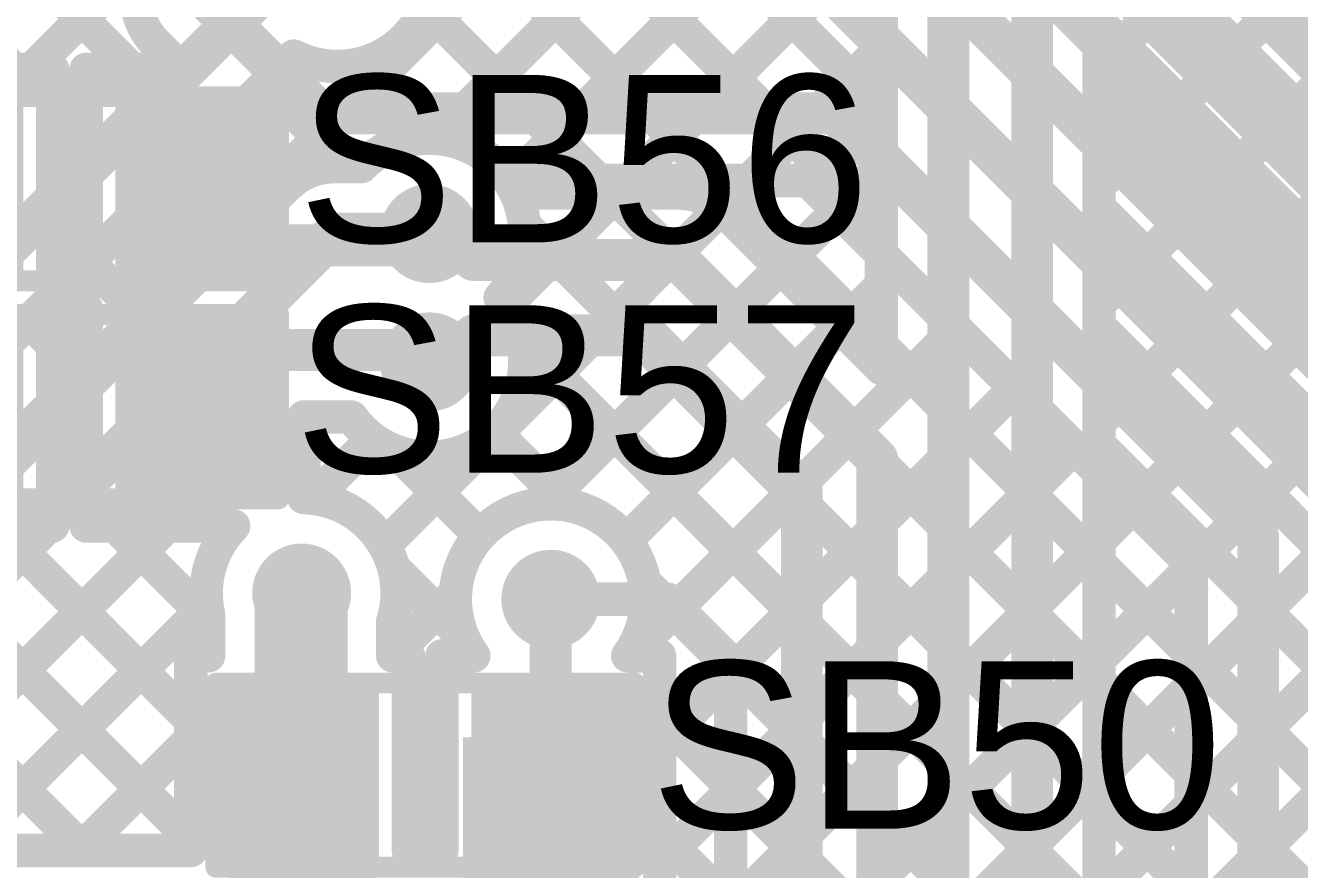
# Model space of a CAD drawing. Header units: millimetres. Extents: x -0.57 to 2.98, y -0.65 to 2.86.
# Drawn here: x 0.1625 to 0.4669, y 1.7475 to 1.949 of the extents above; entities that cross this region are included whole.
import ezdxf

# ---------------------------------------------------------------- set-up
doc = ezdxf.new("R2010")
doc.units = ezdxf.units.MM
doc.header["$MEASUREMENT"] = 0
for name, color, linetype in [('BottomLayer', 5, 'Continuous'), ('BottomPaste', 16, 'Continuous'), ('BottomSolder', 6, 'Continuous'), ('Mechanical2', 216, 'Continuous'), ('TopLayer', 1, 'Continuous'), ('TopOverlay', 2, 'Continuous'), ('TopPaste', 8, 'Continuous'), ('TopSolder', 216, 'Continuous'), ('ViaHoleLayer', 16, 'Continuous')]:
    doc.layers.add(name, color=color, linetype=linetype)
doc.styles.add('Arial', font='', dxfattribs={"height": 0.2})
doc.styles.get('Arial').set_extended_font_data('Arial')

# ---------------------------------------------------------------- blocks, each defined once
blk = doc.blocks.new('CAP_0603_B_86')
at = {"layer": 'BottomLayer'}
for points in [[(-0.045, -0.0175), (-0.045, 0.0175), (-0.015, 0.0175), (-0.015, -0.0175)], [(0.015, -0.0175), (0.015, 0.0175), (0.045, 0.0175), (0.045, -0.0175)]]:
    blk.add_hatch(color=5, dxfattribs=at).paths.add_polyline_path(points)
at = {"layer": 'BottomPaste'}
for points in [[(-0.045, -0.0175), (-0.045, 0.0175), (-0.015, 0.0175), (-0.015, -0.0175)], [(0.015, -0.0175), (0.015, 0.0175), (0.045, 0.0175), (0.045, -0.0175)]]:
    blk.add_hatch(color=16, dxfattribs=at).paths.add_polyline_path(points)
at = {"layer": 'BottomSolder'}
for points in [[(-0.04736, -0.01986), (-0.04736, 0.01986), (-0.01264, 0.01986), (-0.01264, -0.01986)], [(0.01264, -0.01986), (0.01264, 0.01986), (0.04736, 0.01986), (0.04736, -0.01986)]]:
    blk.add_hatch(color=6, dxfattribs=at).paths.add_polyline_path(points)
blk = doc.blocks.new('SOLDER_BRIDGE_143')
at = {"layer": 'TopLayer'}
for points in [[(-0.045, -0.0175), (-0.045, 0.0175), (-0.015, 0.0175), (-0.015, -0.0175)], [(0.015, -0.0175), (0.015, 0.0175), (0.045, 0.0175), (0.045, -0.0175)]]:
    blk.add_hatch(color=1, dxfattribs=at).paths.add_polyline_path(points)
at = {"layer": 'TopPaste'}
for points in [[(-0.045, -0.0175), (-0.045, 0.0175), (-0.015, 0.0175), (-0.015, -0.0175)], [(0.015, -0.0175), (0.015, 0.0175), (0.045, 0.0175), (0.045, -0.0175)]]:
    blk.add_hatch(color=8, dxfattribs=at).paths.add_polyline_path(points)
at = {"layer": 'TopSolder'}
for points in [[(-0.049, -0.0215), (-0.049, 0.0215), (-0.011, 0.0215), (-0.011, -0.0215)], [(0.011, -0.0215), (0.011, 0.0215), (0.049, 0.0215), (0.049, -0.0215)]]:
    blk.add_hatch(color=216, dxfattribs=at).paths.add_polyline_path(points)
at = {"layer": 'TopOverlay', "const_width": 0.005}
for points in [[(-0.05, -0.022), (-0.05, 0.022)], [(-0.05, 0.022), (0.05, 0.022)], [(0.05, -0.022), (0.05, 0.022)], [(-0.05, -0.022), (0.05, -0.022)]]:
    blk.add_lwpolyline(points, dxfattribs=at)
at = {"layer": 'TopOverlay', "const_width": 0.0025}
for points in [[(-0.05125, 0.022, 1), (-0.04875, 0.022, 1)], [(-0.05125, 0.022, 1), (-0.04875, 0.022, 1)], [(0.04875, 0.022, 1), (0.05125, 0.022, 1)], [(0.04875, 0.022, 1), (0.05125, 0.022, 1)], [(-0.05125, -0.022, 1), (-0.04875, -0.022, 1)], [(-0.05125, -0.022, 1), (-0.04875, -0.022, 1)], [(0.04875, -0.022, 1), (0.05125, -0.022, 1)], [(0.04875, -0.022, 1), (0.05125, -0.022, 1)]]:
    blk.add_lwpolyline(points, format="xyb", close=True, dxfattribs=at)
blk = doc.blocks.new('SOLDER_BRIDGE_144')
at = {"layer": 'TopLayer'}
for points in [[(-0.045, -0.0175), (-0.045, 0.0175), (-0.015, 0.0175), (-0.015, -0.0175)], [(0.015, -0.0175), (0.015, 0.0175), (0.045, 0.0175), (0.045, -0.0175)]]:
    blk.add_hatch(color=1, dxfattribs=at).paths.add_polyline_path(points)
at = {"layer": 'TopPaste'}
for points in [[(-0.045, -0.0175), (-0.045, 0.0175), (-0.015, 0.0175), (-0.015, -0.0175)], [(0.015, -0.0175), (0.015, 0.0175), (0.045, 0.0175), (0.045, -0.0175)]]:
    blk.add_hatch(color=8, dxfattribs=at).paths.add_polyline_path(points)
at = {"layer": 'TopSolder'}
for points in [[(-0.049, -0.0215), (-0.049, 0.0215), (-0.011, 0.0215), (-0.011, -0.0215)], [(0.011, -0.0215), (0.011, 0.0215), (0.049, 0.0215), (0.049, -0.0215)]]:
    blk.add_hatch(color=216, dxfattribs=at).paths.add_polyline_path(points)
at = {"layer": 'TopOverlay', "const_width": 0.005}
for points in [[(-0.05, -0.022), (-0.05, 0.022)], [(-0.05, 0.022), (0.05, 0.022)], [(0.05, -0.022), (0.05, 0.022)], [(-0.05, -0.022), (0.05, -0.022)]]:
    blk.add_lwpolyline(points, dxfattribs=at)
at = {"layer": 'TopOverlay', "const_width": 0.0025}
for points in [[(-0.05125, 0.022, 1), (-0.04875, 0.022, 1)], [(-0.05125, 0.022, 1), (-0.04875, 0.022, 1)], [(0.04875, 0.022, 1), (0.05125, 0.022, 1)], [(0.04875, 0.022, 1), (0.05125, 0.022, 1)], [(-0.05125, -0.022, 1), (-0.04875, -0.022, 1)], [(-0.05125, -0.022, 1), (-0.04875, -0.022, 1)], [(0.04875, -0.022, 1), (0.05125, -0.022, 1)], [(0.04875, -0.022, 1), (0.05125, -0.022, 1)]]:
    blk.add_lwpolyline(points, format="xyb", close=True, dxfattribs=at)
blk = doc.blocks.new('SOLDER_BRIDGE_150')
at = {"layer": 'TopLayer'}
for points in [[(-0.045, -0.0175), (-0.045, 0.0175), (-0.015, 0.0175), (-0.015, -0.0175)], [(0.015, -0.0175), (0.015, 0.0175), (0.045, 0.0175), (0.045, -0.0175)]]:
    blk.add_hatch(color=1, dxfattribs=at).paths.add_polyline_path(points)
at = {"layer": 'TopPaste'}
for points in [[(-0.045, -0.0175), (-0.045, 0.0175), (-0.015, 0.0175), (-0.015, -0.0175)], [(0.015, -0.0175), (0.015, 0.0175), (0.045, 0.0175), (0.045, -0.0175)]]:
    blk.add_hatch(color=8, dxfattribs=at).paths.add_polyline_path(points)
at = {"layer": 'TopSolder'}
for points in [[(-0.049, -0.0215), (-0.049, 0.0215), (-0.011, 0.0215), (-0.011, -0.0215)], [(0.011, -0.0215), (0.011, 0.0215), (0.049, 0.0215), (0.049, -0.0215)]]:
    blk.add_hatch(color=216, dxfattribs=at).paths.add_polyline_path(points)
at = {"layer": 'TopOverlay', "const_width": 0.005}
for points in [[(0.05, 0.022), (-0.05, 0.022)], [(-0.05, 0.022), (-0.05, -0.022)], [(0.05, 0.022), (0.05, -0.022)], [(0.05, -0.022), (-0.05, -0.022)]]:
    blk.add_lwpolyline(points, dxfattribs=at)
at = {"layer": 'TopOverlay', "const_width": 0.0025}
for points in [[(-0.05125, 0.022, 1), (-0.04875, 0.022, 1)], [(-0.05125, 0.022, 1), (-0.04875, 0.022, 1)], [(0.04875, 0.022, 1), (0.05125, 0.022, 1)], [(0.04875, 0.022, 1), (0.05125, 0.022, 1)], [(-0.05125, -0.022, 1), (-0.04875, -0.022, 1)], [(-0.05125, -0.022, 1), (-0.04875, -0.022, 1)], [(0.04875, -0.022, 1), (0.05125, -0.022, 1)], [(0.04875, -0.022, 1), (0.05125, -0.022, 1)]]:
    blk.add_lwpolyline(points, format="xyb", close=True, dxfattribs=at)

msp = doc.modelspace()

# ---------------------------------------------------------------- hatches: boundary and pattern name
at = {"layer": 'BottomLayer'}
h = msp.add_hatch(color=5, dxfattribs=at)
edge = h.paths.add_edge_path()
edge.add_arc((0.259, 1.89931), 0.01181, 0, 360)
h = msp.add_hatch(color=5, dxfattribs=at)
edge = h.paths.add_edge_path()
edge.add_arc((0.259, 1.86869), 0.01181, 0, 360)
h = msp.add_hatch(color=5, dxfattribs=at)
edge = h.paths.add_edge_path()
edge.add_arc((0.22849, 1.81349), 0.01181, 0, 360)
h = msp.add_hatch(color=5, dxfattribs=at)
edge = h.paths.add_edge_path()
edge.add_arc((0.288, 1.812), 0.01181, 0, 360)
msp.add_hatch(color=5, dxfattribs=at).paths.add_polyline_path([(0.267, 1.682), (0.309, 1.682), (0.309, 1.779), (0.267, 1.779)])
at = {"layer": 'BottomSolder'}
h = msp.add_hatch(color=6, dxfattribs=at)
edge = h.paths.add_edge_path()
edge.add_arc((0.259, 1.89931), 0.00791, 0, 360)
h = msp.add_hatch(color=6, dxfattribs=at)
edge = h.paths.add_edge_path()
edge.add_arc((0.259, 1.86869), 0.00791, 0, 360)
h = msp.add_hatch(color=6, dxfattribs=at)
edge = h.paths.add_edge_path()
edge.add_arc((0.22849, 1.81349), 0.00791, 0, 360)
h = msp.add_hatch(color=6, dxfattribs=at)
edge = h.paths.add_edge_path()
edge.add_arc((0.288, 1.812), 0.00791, 0, 360)
at = {"layer": 'TopLayer'}
h = msp.add_hatch(color=1, dxfattribs=at)
edge = h.paths.add_edge_path()
edge.add_arc((0.259, 1.89931), 0.01181, 0, 360)
h = msp.add_hatch(color=1, dxfattribs=at)
edge = h.paths.add_edge_path()
edge.add_arc((0.259, 1.86869), 0.01181, 0, 360)
h = msp.add_hatch(color=1, dxfattribs=at)
edge = h.paths.add_edge_path()
edge.add_arc((0.22849, 1.81349), 0.01181, 0, 360)
h = msp.add_hatch(color=1, dxfattribs=at)
edge = h.paths.add_edge_path()
edge.add_arc((0.288, 1.812), 0.01181, 0, 360)
at = {"layer": 'TopSolder'}
h = msp.add_hatch(color=216, dxfattribs=at)
edge = h.paths.add_edge_path()
edge.add_arc((0.259, 1.89931), 0.00791, 0, 360)
h = msp.add_hatch(color=216, dxfattribs=at)
edge = h.paths.add_edge_path()
edge.add_arc((0.259, 1.86869), 0.00791, 0, 360)
h = msp.add_hatch(color=216, dxfattribs=at)
edge = h.paths.add_edge_path()
edge.add_arc((0.22849, 1.81349), 0.00791, 0, 360)
h = msp.add_hatch(color=216, dxfattribs=at)
edge = h.paths.add_edge_path()
edge.add_arc((0.288, 1.812), 0.00791, 0, 360)
at = {"layer": 'ViaHoleLayer'}
h = msp.add_hatch(color=16, dxfattribs=at)
edge = h.paths.add_edge_path()
edge.add_arc((0.259, 1.89931), 0.00591, 0, 360)
h = msp.add_hatch(color=16, dxfattribs=at)
edge = h.paths.add_edge_path()
edge.add_arc((0.259, 1.86869), 0.00591, 0, 360)
h = msp.add_hatch(color=16, dxfattribs=at)
edge = h.paths.add_edge_path()
edge.add_arc((0.22849, 1.81349), 0.00591, 0, 360)
h = msp.add_hatch(color=16, dxfattribs=at)
edge = h.paths.add_edge_path()
edge.add_arc((0.288, 1.812), 0.00591, 0, 360)

# ---------------------------------------------------------------- linework, layer by layer
at = {"layer": 'BottomLayer'}
for points, const_width in [([(0.15491, 2.14134), (0.367, 1.92925)], 0.008), ([(0.403, 1.22928), (0.403, 2.131)], 0.01), ([(0.419, 1.23591), (0.419, 2.131)], 0.008), ([(0.14077, 2.1272), (0.367, 1.90096)], 0.008), ([(0.383, 1.221), (0.383, 2.124)], 0.01), ([(0.367, 1.86708), (0.367, 2.11737)], 0.008), ([(0.419, 1.93903), (0.583, 2.10303)], 0.008), ([(0.419, 1.91074), (0.583, 2.07474)], 0.008), ([(0.11366, 1.80339), (0.367, 2.05673)], 0.008), ([(0.419, 1.88246), (0.583, 2.04646)], 0.008), ([(0.26062, 1.92206), (0.367, 2.02845)], 0.008), ([(0.419, 1.85417), (0.583, 2.01817)], 0.008), ([(0.2783, 1.91147), (0.367, 2.00016)], 0.008), ([(0.419, 1.99038), (0.53499, 1.87439)], 0.008), ([(0.419, 1.82589), (0.583, 1.98989)], 0.008), ([(0.25735, 1.98232), (0.367, 1.87268)], 0.008), ([(0.30412, 1.909), (0.367, 1.97188)], 0.008), ([(0.13629, 1.874), (0.22168, 1.95939)], 0.01), ([(0.419, 1.9621), (0.55633, 1.82477)], 0.008), ([(0.419, 1.79761), (0.583, 1.96161)], 0.008), ([(0.25809, 1.95331), (0.30239, 1.909)], 0.008), ([(0.14762, 1.8627), (0.22661, 1.94169)], 0.008), ([(0.3287, 1.90529), (0.367, 1.9436)], 0.008), ([(0.24309, 1.94002), (0.26108, 1.92203)], 0.008), ([(0.21987, 1.93495), (0.23951, 1.91531)], 0.008), ([(0.419, 1.93381), (0.53986, 1.81296)], 0.008), ([(0.20573, 1.92081), (0.22046, 1.90608)], 0.008), ([(0.23631, 1.91531), (0.24274, 1.91531)], 0.008), ([(0.34289, 1.8912), (0.367, 1.91531)], 0.008), ([(0.11818, 1.80381), (0.22498, 1.91061)], 0.008), ([(0.27965, 1.909), (0.31846, 1.909)], 0.008), ([(0.19159, 1.90667), (0.20631, 1.89194)], 0.008), ([(0.419, 1.90553), (0.538, 1.78653)], 0.008), ([(0.32978, 1.9043), (0.367, 1.86708)], 0.008), ([(0.118, 1.781), (0.23631, 1.89931)], 0.01), ([(0.23631, 1.89931), (0.26323, 1.89931)], 0.01), ([(0.26323, 1.89931), (0.26954, 1.893)], 0.01), ([(0.17744, 1.89253), (0.19217, 1.8778)], 0.008), ([(0.26954, 1.893), (0.31846, 1.893)], 0.01), ([(0.31846, 1.893), (0.366, 1.84546)], 0.01), ([(0.35703, 1.87706), (0.367, 1.88703)], 0.008), ([(0.419, 1.76932), (0.53173, 1.88205)], 0.008), ([(0.1633, 1.87839), (0.17803, 1.86366)], 0.008), ([(0.419, 1.87725), (0.538, 1.75825)], 0.008), ([(0.26323, 1.86869), (0.26954, 1.875)], 0.01), ([(0.26954, 1.875), (0.311, 1.875)], 0.01), ([(0.311, 1.875), (0.348, 1.838)], 0.01), ([(0.259, 1.86869), (0.26323, 1.86869)], 0.01), ([(0.419, 1.74104), (0.54431, 1.86635)], 0.008), ([(0.14916, 1.86424), (0.16389, 1.84952)], 0.008), ([(0.419, 1.71275), (0.5616, 1.85536)], 0.008), ([(0.419, 1.84896), (0.538, 1.72996)], 0.008), ([(0.366, 1.16308), (0.366, 1.84546)], 0.01), ([(0.348, 1.325), (0.348, 1.838)], 0.01), ([(0.22849, 1.75894), (0.22849, 1.81349)], 0.022), ([(0.419, 1.82068), (0.5159, 1.72378)], 0.008), ([(0.288, 1.812), (0.316, 1.812)], 0.008), ([(0.316, 1.812), (0.331, 1.797)], 0.008), ([(0.331, 1.57569), (0.331, 1.797)], 0.008), ([(0.419, 1.79239), (0.50224, 1.70916)], 0.008), ([(0.419, 1.76411), (0.48809, 1.69502)], 0.008)]:
    msp.add_lwpolyline(points, dxfattribs=dict(at, const_width=const_width))
at = {"layer": 'BottomLayer', "const_width": 0.008}
for points in [[(0.25981, 1.962, -0.560585), (0.22661, 1.94169)], [(0.24274, 1.91531, -0.522367), (0.27965, 1.909)], [(0.22498, 1.91061, -0.199231), (0.23631, 1.91531)], [(0.225, 1.91062, -0.198912), (0.23631, 1.91531)], [(0.31846, 1.909, -0.198912), (0.32977, 1.90431)], [(0.31846, 1.909, -0.199231), (0.32978, 1.9043)]]:
    msp.add_lwpolyline(points, format="xyb", dxfattribs=at)
at = {"layer": 'BottomLayer'}
for points, const_width in [([(0.22461, 1.94169, 1), (0.22861, 1.94169, 1)], 0.004), ([(0.22461, 1.94169, 1), (0.22861, 1.94169, 1)], 0.004), ([(0.365, 1.9436, 1), (0.369, 1.9436, 1)], 0.004), ([(0.24109, 1.94002, 1), (0.24509, 1.94002, 1)], 0.004), ([(0.417, 1.93903, 1), (0.421, 1.93903, 1)], 0.004), ([(0.21787, 1.93495, 1), (0.22187, 1.93495, 1)], 0.004), ([(0.417, 1.93381, 1), (0.421, 1.93381, 1)], 0.004), ([(0.365, 1.92925, 1), (0.369, 1.92925, 1)], 0.004), ([(0.20373, 1.92081, 1), (0.20773, 1.92081, 1)], 0.004), ([(0.25862, 1.92206, 1), (0.26262, 1.92206, 1)], 0.004), ([(0.25908, 1.92203, 1), (0.26308, 1.92203, 1)], 0.004), ([(0.23431, 1.91531, 1), (0.23831, 1.91531, 1)], 0.004), ([(0.23431, 1.91531, 1), (0.23831, 1.91531, 1)], 0.004), ([(0.23431, 1.91531, 1), (0.23831, 1.91531, 1)], 0.004), ([(0.23751, 1.91531, 1), (0.24151, 1.91531, 1)], 0.004), ([(0.24074, 1.91531, 1), (0.24474, 1.91531, 1)], 0.004), ([(0.24074, 1.91531, 1), (0.24474, 1.91531, 1)], 0.004), ([(0.365, 1.91531, 1), (0.369, 1.91531, 1)], 0.004), ([(0.22298, 1.91061, 1), (0.22698, 1.91061, 1)], 0.004), ([(0.22298, 1.91061, 1), (0.22698, 1.91061, 1)], 0.004), ([(0.223, 1.91062, 1), (0.227, 1.91062, 1)], 0.004), ([(0.2763, 1.91147, 1), (0.2803, 1.91147, 1)], 0.004), ([(0.417, 1.91074, 1), (0.421, 1.91074, 1)], 0.004), ([(0.27765, 1.909, 1), (0.28165, 1.909, 1)], 0.004), ([(0.27765, 1.909, 1), (0.28165, 1.909, 1)], 0.004), ([(0.30039, 1.909, 1), (0.30439, 1.909, 1)], 0.004), ([(0.30212, 1.909, 1), (0.30612, 1.909, 1)], 0.004), ([(0.31646, 1.909, 1), (0.32046, 1.909, 1)], 0.004), ([(0.31646, 1.909, 1), (0.32046, 1.909, 1)], 0.004), ([(0.31646, 1.909, 1), (0.32046, 1.909, 1)], 0.004), ([(0.18959, 1.90667, 1), (0.19359, 1.90667, 1)], 0.004), ([(0.21846, 1.90608, 1), (0.22246, 1.90608, 1)], 0.004), ([(0.3267, 1.90529, 1), (0.3307, 1.90529, 1)], 0.004), ([(0.417, 1.90553, 1), (0.421, 1.90553, 1)], 0.004), ([(0.32777, 1.90431, 1), (0.33177, 1.90431, 1)], 0.004), ([(0.32778, 1.9043, 1), (0.33178, 1.9043, 1)], 0.004), ([(0.32778, 1.9043, 1), (0.33178, 1.9043, 1)], 0.004), ([(0.23381, 1.89931, 1), (0.23881, 1.89931, 1)], 0.005), ([(0.23381, 1.89931, 1), (0.23881, 1.89931, 1)], 0.005), ([(0.26073, 1.89931, 1), (0.26573, 1.89931, 1)], 0.005), ([(0.26073, 1.89931, 1), (0.26573, 1.89931, 1)], 0.005), ([(0.365, 1.90096, 1), (0.369, 1.90096, 1)], 0.004), ([(0.17544, 1.89253, 1), (0.17944, 1.89253, 1)], 0.004), ([(0.26704, 1.893, 1), (0.27204, 1.893, 1)], 0.005), ([(0.26704, 1.893, 1), (0.27204, 1.893, 1)], 0.005), ([(0.31596, 1.893, 1), (0.32096, 1.893, 1)], 0.005), ([(0.31596, 1.893, 1), (0.32096, 1.893, 1)], 0.005), ([(0.20431, 1.89194, 1), (0.20831, 1.89194, 1)], 0.004), ([(0.34089, 1.8912, 1), (0.34489, 1.8912, 1)], 0.004), ([(0.365, 1.88703, 1), (0.369, 1.88703, 1)], 0.004), ([(0.417, 1.88246, 1), (0.421, 1.88246, 1)], 0.004), ([(0.1613, 1.87839, 1), (0.1653, 1.87839, 1)], 0.004), ([(0.19017, 1.8778, 1), (0.19417, 1.8778, 1)], 0.004), ([(0.417, 1.87725, 1), (0.421, 1.87725, 1)], 0.004), ([(0.26704, 1.875, 1), (0.27204, 1.875, 1)], 0.005), ([(0.26704, 1.875, 1), (0.27204, 1.875, 1)], 0.005), ([(0.3085, 1.875, 1), (0.3135, 1.875, 1)], 0.005), ([(0.3085, 1.875, 1), (0.3135, 1.875, 1)], 0.005), ([(0.35503, 1.87706, 1), (0.35903, 1.87706, 1)], 0.004), ([(0.365, 1.87268, 1), (0.369, 1.87268, 1)], 0.004), ([(0.2565, 1.86869, 1), (0.2615, 1.86869, 1)], 0.005), ([(0.26073, 1.86869, 1), (0.26573, 1.86869, 1)], 0.005), ([(0.26073, 1.86869, 1), (0.26573, 1.86869, 1)], 0.005), ([(0.365, 1.86708, 1), (0.369, 1.86708, 1)], 0.004), ([(0.365, 1.86708, 1), (0.369, 1.86708, 1)], 0.004), ([(0.17603, 1.86366, 1), (0.18003, 1.86366, 1)], 0.004), ([(0.417, 1.85417, 1), (0.421, 1.85417, 1)], 0.004), ([(0.16189, 1.84952, 1), (0.16589, 1.84952, 1)], 0.004), ([(0.417, 1.84896, 1), (0.421, 1.84896, 1)], 0.004), ([(0.3635, 1.84546, 1), (0.3685, 1.84546, 1)], 0.005), ([(0.3635, 1.84546, 1), (0.3685, 1.84546, 1)], 0.005), ([(0.3455, 1.838, 1), (0.3505, 1.838, 1)], 0.005), ([(0.3455, 1.838, 1), (0.3505, 1.838, 1)], 0.005), ([(0.417, 1.82589, 1), (0.421, 1.82589, 1)], 0.004), ([(0.22299, 1.81349, 1), (0.23399, 1.81349, 1)], 0.011), ([(0.417, 1.82068, 1), (0.421, 1.82068, 1)], 0.004), ([(0.286, 1.812, 1), (0.29, 1.812, 1)], 0.004), ([(0.314, 1.812, 1), (0.318, 1.812, 1)], 0.004), ([(0.314, 1.812, 1), (0.318, 1.812, 1)], 0.004), ([(0.329, 1.797, 1), (0.333, 1.797, 1)], 0.004), ([(0.329, 1.797, 1), (0.333, 1.797, 1)], 0.004), ([(0.417, 1.79761, 1), (0.421, 1.79761, 1)], 0.004), ([(0.417, 1.79239, 1), (0.421, 1.79239, 1)], 0.004), ([(0.417, 1.76932, 1), (0.421, 1.76932, 1)], 0.004), ([(0.22299, 1.75894, 1), (0.23399, 1.75894, 1)], 0.011), ([(0.417, 1.76411, 1), (0.421, 1.76411, 1)], 0.004)]:
    msp.add_lwpolyline(points, format="xyb", close=True, dxfattribs=dict(at, const_width=const_width))
at = {"layer": 'Mechanical2', "const_width": 0.01}
msp.add_lwpolyline([(1.75783, 2.80917, -6.230382), (0.64896, 2.81029)], format="xyb", dxfattribs=at)
at = {"layer": 'TopLayer'}
for points, const_width in [([(0.28687, 2.106), (0.50587, 1.887)], 0.012), ([(0.279, 2.087), (0.519, 1.847)], 0.012), ([(0.02826, 2.07), (0.15976, 1.9385)], 0.008), ([(0.05654, 2.07), (0.18804, 1.9385)], 0.008), ([(0.35342, 1.98713), (0.498, 1.84254)], 0.01), ([(0.34513, 1.96713), (0.478, 1.83426)], 0.01), ([(0.16391, 1.9385), (0.189, 1.96359)], 0.008), ([(0.454, 1.96291), (0.51291, 1.904)], 0.008), ([(0.205, 1.956), (0.233, 1.928)], 0.01), ([(0.1937, 1.94467), (0.19987, 1.9385)], 0.008), ([(0.1922, 1.9385), (0.19604, 1.94234)], 0.008), ([(0.117, 1.9385), (0.169, 1.9385)], 0.008), ([(0.169, 1.8865), (0.169, 1.9385)], 0.008), ([(0.177, 1.9385), (0.19987, 1.9385)], 0.008), ([(0.177, 1.8865), (0.177, 1.9385)], 0.008), ([(0.169, 1.92926), (0.177, 1.92126)], 0.008), ([(0.233, 1.928), (0.35598, 1.928)], 0.01), ([(0.35598, 1.928), (0.457, 1.82698)], 0.01), ([(0.169, 1.9153), (0.177, 1.9233)], 0.008), ([(0.203, 1.9075), (0.203, 1.91)], 0.01), ([(0.24826, 1.82486), (0.3354, 1.912)], 0.008), ([(0.27735, 1.88223), (0.30712, 1.912)], 0.008), ([(0.27796, 1.912), (0.34935, 1.912)], 0.008), ([(0.29939, 1.912), (0.441, 1.77039)], 0.008), ([(0.32768, 1.912), (0.441, 1.79868)], 0.008), ([(0.34935, 1.912), (0.441, 1.82035)], 0.008), ([(0.203, 1.9075), (0.2105, 1.9)], 0.01), ([(0.28645, 1.83476), (0.35652, 1.90483)], 0.008), ([(0.169, 1.90097), (0.177, 1.89297)], 0.008), ([(0.2105, 1.9), (0.21579, 1.9)], 0.01), ([(0.21579, 1.9), (0.21929, 1.8965)], 0.01), ([(0.25009, 1.8965), (0.25125, 1.89766)], 0.01), ([(0.25125, 1.89766), (0.25735, 1.89766)], 0.01), ([(0.25735, 1.89766), (0.259, 1.89931)], 0.01), ([(0.28172, 1.90139), (0.441, 1.74211)], 0.008), ([(0.21929, 1.8965), (0.25009, 1.8965)], 0.01), ([(0.169, 1.88702), (0.177, 1.89502)], 0.008), ([(0.30599, 1.82602), (0.37066, 1.89069)], 0.008), ([(0.169, 1.8295), (0.169, 1.8815)], 0.008), ([(0.177, 1.8295), (0.177, 1.8815)], 0.008), ([(0.30676, 1.7985), (0.3848, 1.87655)], 0.008), ([(0.169, 1.87269), (0.177, 1.86469)], 0.008), ([(0.21579, 1.868), (0.21929, 1.8715)], 0.01), ([(0.21929, 1.8715), (0.25009, 1.8715)], 0.01), ([(0.25009, 1.8715), (0.25125, 1.87034)], 0.01), ([(0.25125, 1.87034), (0.25735, 1.87034)], 0.01), ([(0.25735, 1.87034), (0.259, 1.86869)], 0.01), ([(0.28129, 1.87353), (0.441, 1.71383)], 0.008), ([(0.203, 1.8605), (0.2105, 1.868)], 0.01), ([(0.2105, 1.868), (0.21579, 1.868)], 0.01), ([(0.169, 1.85873), (0.177, 1.86673)], 0.008), ([(0.314, 1.77746), (0.39894, 1.8624)], 0.008), ([(0.203, 1.858), (0.203, 1.8605)], 0.01), ([(0.229, 1.8555), (0.24039, 1.8555)], 0.008), ([(0.229, 1.83629), (0.229, 1.8555)], 0.008), ([(0.23125, 1.83613), (0.24546, 1.85033)], 0.008), ([(0.27455, 1.852), (0.2921, 1.83444)], 0.008), ([(0.25089, 1.84737), (0.27102, 1.82723)], 0.008), ([(0.314, 1.74917), (0.41309, 1.84826)], 0.008), ([(0.169, 1.8444), (0.177, 1.8364)], 0.008), ([(0.229, 1.84097), (0.23447, 1.8355)], 0.008), ([(0.169, 1.83045), (0.177, 1.83845)], 0.008), ([(0.33432, 1.74121), (0.42723, 1.83412)], 0.008), ([(0.117, 1.8295), (0.169, 1.8295)], 0.008), ([(0.12734, 1.8295), (0.202, 1.75484)], 0.008), ([(0.13489, 1.79634), (0.16805, 1.8295)], 0.008), ([(0.13905, 1.77222), (0.19634, 1.8295)], 0.008), ([(0.15562, 1.8295), (0.202, 1.78312)], 0.008), ([(0.177, 1.8295), (0.21224, 1.8295)], 0.008), ([(0.1839, 1.8295), (0.20624, 1.80716)], 0.008), ([(0.457, 1.655), (0.457, 1.82698)], 0.01), ([(0.22824, 1.81324), (0.22849, 1.81349)], 0.022), ([(0.22824, 1.77024), (0.22824, 1.81324)], 0.022), ([(0.2505, 1.81947), (0.26709, 1.80288)], 0.008), ([(0.36261, 1.74121), (0.441, 1.81961)], 0.008), ([(0.441, 1.66163), (0.441, 1.82035)], 0.008), ([(0.25024, 1.79856), (0.26524, 1.81355)], 0.008), ([(0.31044, 1.8161), (0.441, 1.68554)], 0.008), ([(0.14349, 1.74837), (0.20585, 1.81073)], 0.008), ([(0.288, 1.77), (0.288, 1.812)], 0.01), ([(0.20624, 1.7985), (0.20624, 1.80844)], 0.008), ([(0.25024, 1.7985), (0.25024, 1.80663)], 0.008), ([(0.202, 1.752), (0.202, 1.7985)], 0.008), ([(0.254, 1.752), (0.254, 1.7985)], 0.008), ([(0.262, 1.7985), (0.26961, 1.7985)], 0.008), ([(0.262, 1.752), (0.262, 1.7985)], 0.008), ([(0.30639, 1.7985), (0.314, 1.7985)], 0.008), ([(0.314, 1.7415), (0.314, 1.7985)], 0.008), ([(0.13925, 1.78931), (0.17655, 1.752)], 0.008), ([(0.38494, 1.73526), (0.441, 1.79132)], 0.008), ([(0.254, 1.78769), (0.262, 1.77969)], 0.008), ([(0.314, 1.78426), (0.35704, 1.74121)], 0.008), ([(0.254, 1.77403), (0.262, 1.78203)], 0.008), ([(0.1754, 1.752), (0.202, 1.7786)], 0.008), ([(0.228, 1.77), (0.22824, 1.77024)], 0.022), ([(0.40054, 1.72257), (0.441, 1.76304)], 0.008), ([(0.254, 1.7594), (0.2614, 1.752)], 0.008), ([(0.314, 1.75597), (0.32876, 1.74121)], 0.008), ([(0.151, 1.752), (0.202, 1.752)], 0.008), ([(0.254, 1.752), (0.262, 1.752)], 0.008)]:
    msp.add_lwpolyline(points, dxfattribs=dict(at, const_width=const_width))
at = {"layer": 'TopLayer', "const_width": 0.008}
for points in [[(0.19369, 1.94469, -0.198912), (0.189, 1.956)], [(0.1937, 1.94467, -0.199231), (0.189, 1.956)], [(0.27796, 1.912, -0.14855), (0.28181, 1.89931)], [(0.28181, 1.89931, -0.186064), (0.27591, 1.884)], [(0.27591, 1.884, -0.186064), (0.28181, 1.86869)], [(0.28181, 1.86869, -0.731065), (0.24039, 1.8555)], [(0.229, 1.83629, -0.407667), (0.2513, 1.81349)], [(0.26961, 1.7985, -1.380003), (0.31081, 1.812)], [(0.20624, 1.80844, -0.255712), (0.21224, 1.8295)], [(0.2513, 1.81349, -0.076497), (0.25024, 1.80663)], [(0.31081, 1.812, -0.159665), (0.30639, 1.7985)]]:
    msp.add_lwpolyline(points, format="xyb", dxfattribs=at)
at = {"layer": 'TopLayer'}
for points, const_width in [([(0.19169, 1.94469, 1), (0.19569, 1.94469, 1)], 0.004), ([(0.1917, 1.94467, 1), (0.1957, 1.94467, 1)], 0.004), ([(0.1917, 1.94467, 1), (0.1957, 1.94467, 1)], 0.004), ([(0.19404, 1.94234, 1), (0.19804, 1.94234, 1)], 0.004), ([(0.15776, 1.9385, 1), (0.16176, 1.9385, 1)], 0.004), ([(0.16191, 1.9385, 1), (0.16591, 1.9385, 1)], 0.004), ([(0.167, 1.9385, 1), (0.171, 1.9385, 1)], 0.004), ([(0.167, 1.9385, 1), (0.171, 1.9385, 1)], 0.004), ([(0.175, 1.9385, 1), (0.179, 1.9385, 1)], 0.004), ([(0.175, 1.9385, 1), (0.179, 1.9385, 1)], 0.004), ([(0.18604, 1.9385, 1), (0.19004, 1.9385, 1)], 0.004), ([(0.1902, 1.9385, 1), (0.1942, 1.9385, 1)], 0.004), ([(0.19787, 1.9385, 1), (0.20187, 1.9385, 1)], 0.004), ([(0.19787, 1.9385, 1), (0.20187, 1.9385, 1)], 0.004), ([(0.167, 1.92926, 1), (0.171, 1.92926, 1)], 0.004), ([(0.2305, 1.928, 1), (0.2355, 1.928, 1)], 0.005), ([(0.2305, 1.928, 1), (0.2355, 1.928, 1)], 0.005), ([(0.35348, 1.928, 1), (0.35848, 1.928, 1)], 0.005), ([(0.35348, 1.928, 1), (0.35848, 1.928, 1)], 0.005), ([(0.175, 1.9233, 1), (0.179, 1.9233, 1)], 0.004), ([(0.175, 1.92126, 1), (0.179, 1.92126, 1)], 0.004), ([(0.167, 1.9153, 1), (0.171, 1.9153, 1)], 0.004), ([(0.2005, 1.91, 1), (0.2055, 1.91, 1)], 0.005), ([(0.27596, 1.912, 1), (0.27996, 1.912, 1)], 0.004), ([(0.27596, 1.912, 1), (0.27996, 1.912, 1)], 0.004), ([(0.29739, 1.912, 1), (0.30139, 1.912, 1)], 0.004), ([(0.30512, 1.912, 1), (0.30912, 1.912, 1)], 0.004), ([(0.32568, 1.912, 1), (0.32968, 1.912, 1)], 0.004), ([(0.3334, 1.912, 1), (0.3374, 1.912, 1)], 0.004), ([(0.34735, 1.912, 1), (0.35135, 1.912, 1)], 0.004), ([(0.34735, 1.912, 1), (0.35135, 1.912, 1)], 0.004), ([(0.2005, 1.9075, 1), (0.2055, 1.9075, 1)], 0.005), ([(0.2005, 1.9075, 1), (0.2055, 1.9075, 1)], 0.005), ([(0.35452, 1.90483, 1), (0.35852, 1.90483, 1)], 0.004), ([(0.167, 1.90097, 1), (0.171, 1.90097, 1)], 0.004), ([(0.208, 1.9, 1), (0.213, 1.9, 1)], 0.005), ([(0.208, 1.9, 1), (0.213, 1.9, 1)], 0.005), ([(0.21329, 1.9, 1), (0.21829, 1.9, 1)], 0.005), ([(0.21329, 1.9, 1), (0.21829, 1.9, 1)], 0.005), ([(0.24875, 1.89766, 1), (0.25375, 1.89766, 1)], 0.005), ([(0.24875, 1.89766, 1), (0.25375, 1.89766, 1)], 0.005), ([(0.25485, 1.89766, 1), (0.25985, 1.89766, 1)], 0.005), ([(0.25485, 1.89766, 1), (0.25985, 1.89766, 1)], 0.005), ([(0.2565, 1.89931, 1), (0.2615, 1.89931, 1)], 0.005), ([(0.27972, 1.90139, 1), (0.28372, 1.90139, 1)], 0.004), ([(0.27981, 1.89931, 1), (0.28381, 1.89931, 1)], 0.004), ([(0.27981, 1.89931, 1), (0.28381, 1.89931, 1)], 0.004), ([(0.21679, 1.8965, 1), (0.22179, 1.8965, 1)], 0.005), ([(0.21679, 1.8965, 1), (0.22179, 1.8965, 1)], 0.005), ([(0.24759, 1.8965, 1), (0.25259, 1.8965, 1)], 0.005), ([(0.24759, 1.8965, 1), (0.25259, 1.8965, 1)], 0.005), ([(0.175, 1.89502, 1), (0.179, 1.89502, 1)], 0.004), ([(0.175, 1.89297, 1), (0.179, 1.89297, 1)], 0.004), ([(0.36866, 1.89069, 1), (0.37266, 1.89069, 1)], 0.004), ([(0.167, 1.88702, 1), (0.171, 1.88702, 1)], 0.004), ([(0.167, 1.8865, 1), (0.171, 1.8865, 1)], 0.004), ([(0.175, 1.8865, 1), (0.179, 1.8865, 1)], 0.004), ([(0.27391, 1.884, 1), (0.27791, 1.884, 1)], 0.004), ([(0.27391, 1.884, 1), (0.27791, 1.884, 1)], 0.004), ([(0.167, 1.8815, 1), (0.171, 1.8815, 1)], 0.004), ([(0.175, 1.8815, 1), (0.179, 1.8815, 1)], 0.004), ([(0.27535, 1.88223, 1), (0.27935, 1.88223, 1)], 0.004), ([(0.3828, 1.87655, 1), (0.3868, 1.87655, 1)], 0.004), ([(0.167, 1.87269, 1), (0.171, 1.87269, 1)], 0.004), ([(0.21679, 1.8715, 1), (0.22179, 1.8715, 1)], 0.005), ([(0.21679, 1.8715, 1), (0.22179, 1.8715, 1)], 0.005), ([(0.24759, 1.8715, 1), (0.25259, 1.8715, 1)], 0.005), ([(0.24759, 1.8715, 1), (0.25259, 1.8715, 1)], 0.005), ([(0.24875, 1.87034, 1), (0.25375, 1.87034, 1)], 0.005), ([(0.24875, 1.87034, 1), (0.25375, 1.87034, 1)], 0.005), ([(0.25485, 1.87034, 1), (0.25985, 1.87034, 1)], 0.005), ([(0.25485, 1.87034, 1), (0.25985, 1.87034, 1)], 0.005), ([(0.27929, 1.87353, 1), (0.28329, 1.87353, 1)], 0.004), ([(0.208, 1.868, 1), (0.213, 1.868, 1)], 0.005), ([(0.208, 1.868, 1), (0.213, 1.868, 1)], 0.005), ([(0.21329, 1.868, 1), (0.21829, 1.868, 1)], 0.005), ([(0.21329, 1.868, 1), (0.21829, 1.868, 1)], 0.005), ([(0.2565, 1.86869, 1), (0.2615, 1.86869, 1)], 0.005), ([(0.27981, 1.86869, 1), (0.28381, 1.86869, 1)], 0.004), ([(0.27981, 1.86869, 1), (0.28381, 1.86869, 1)], 0.004), ([(0.175, 1.86673, 1), (0.179, 1.86673, 1)], 0.004), ([(0.175, 1.86469, 1), (0.179, 1.86469, 1)], 0.004), ([(0.39694, 1.8624, 1), (0.40094, 1.8624, 1)], 0.004), ([(0.2005, 1.8605, 1), (0.2055, 1.8605, 1)], 0.005), ([(0.2005, 1.8605, 1), (0.2055, 1.8605, 1)], 0.005), ([(0.2005, 1.858, 1), (0.2055, 1.858, 1)], 0.005), ([(0.167, 1.85873, 1), (0.171, 1.85873, 1)], 0.004), ([(0.227, 1.8555, 1), (0.231, 1.8555, 1)], 0.004), ([(0.227, 1.8555, 1), (0.231, 1.8555, 1)], 0.004), ([(0.23839, 1.8555, 1), (0.24239, 1.8555, 1)], 0.004), ([(0.23839, 1.8555, 1), (0.24239, 1.8555, 1)], 0.004), ([(0.24346, 1.85033, 1), (0.24746, 1.85033, 1)], 0.004), ([(0.27255, 1.852, 1), (0.27655, 1.852, 1)], 0.004), ([(0.24889, 1.84737, 1), (0.25289, 1.84737, 1)], 0.004), ([(0.41109, 1.84826, 1), (0.41509, 1.84826, 1)], 0.004), ([(0.167, 1.8444, 1), (0.171, 1.8444, 1)], 0.004), ([(0.227, 1.84097, 1), (0.231, 1.84097, 1)], 0.004), ([(0.175, 1.83845, 1), (0.179, 1.83845, 1)], 0.004), ([(0.175, 1.8364, 1), (0.179, 1.8364, 1)], 0.004), ([(0.227, 1.83629, 1), (0.231, 1.83629, 1)], 0.004), ([(0.227, 1.83629, 1), (0.231, 1.83629, 1)], 0.004), ([(0.22925, 1.83613, 1), (0.23325, 1.83613, 1)], 0.004), ([(0.23247, 1.8355, 1), (0.23647, 1.8355, 1)], 0.004), ([(0.28445, 1.83476, 1), (0.28845, 1.83476, 1)], 0.004), ([(0.2901, 1.83444, 1), (0.2941, 1.83444, 1)], 0.004), ([(0.42523, 1.83412, 1), (0.42923, 1.83412, 1)], 0.004), ([(0.16605, 1.8295, 1), (0.17005, 1.8295, 1)], 0.004), ([(0.167, 1.83045, 1), (0.171, 1.83045, 1)], 0.004), ([(0.167, 1.8295, 1), (0.171, 1.8295, 1)], 0.004), ([(0.167, 1.8295, 1), (0.171, 1.8295, 1)], 0.004), ([(0.175, 1.8295, 1), (0.179, 1.8295, 1)], 0.004), ([(0.175, 1.8295, 1), (0.179, 1.8295, 1)], 0.004), ([(0.1819, 1.8295, 1), (0.1859, 1.8295, 1)], 0.004), ([(0.19434, 1.8295, 1), (0.19834, 1.8295, 1)], 0.004), ([(0.21024, 1.8295, 1), (0.21424, 1.8295, 1)], 0.004), ([(0.21024, 1.8295, 1), (0.21424, 1.8295, 1)], 0.004), ([(0.26902, 1.82723, 1), (0.27302, 1.82723, 1)], 0.004), ([(0.30399, 1.82602, 1), (0.30799, 1.82602, 1)], 0.004), ([(0.4545, 1.82698, 1), (0.4595, 1.82698, 1)], 0.005), ([(0.4545, 1.82698, 1), (0.4595, 1.82698, 1)], 0.005), ([(0.24626, 1.82486, 1), (0.25026, 1.82486, 1)], 0.004), ([(0.22274, 1.81324, 1), (0.23374, 1.81324, 1)], 0.011), ([(0.22274, 1.81324, 1), (0.23374, 1.81324, 1)], 0.011), ([(0.22299, 1.81349, 1), (0.23399, 1.81349, 1)], 0.011), ([(0.2485, 1.81947, 1), (0.2525, 1.81947, 1)], 0.004), ([(0.439, 1.82035, 1), (0.443, 1.82035, 1)], 0.004), ([(0.439, 1.82035, 1), (0.443, 1.82035, 1)], 0.004), ([(0.439, 1.81961, 1), (0.443, 1.81961, 1)], 0.004), ([(0.2493, 1.81349, 1), (0.2533, 1.81349, 1)], 0.004), ([(0.2493, 1.81349, 1), (0.2533, 1.81349, 1)], 0.004), ([(0.26324, 1.81355, 1), (0.26724, 1.81355, 1)], 0.004), ([(0.30844, 1.8161, 1), (0.31244, 1.8161, 1)], 0.004), ([(0.20385, 1.81073, 1), (0.20785, 1.81073, 1)], 0.004), ([(0.2855, 1.812, 1), (0.2905, 1.812, 1)], 0.005), ([(0.30881, 1.812, 1), (0.31281, 1.812, 1)], 0.004), ([(0.30881, 1.812, 1), (0.31281, 1.812, 1)], 0.004), ([(0.20424, 1.80844, 1), (0.20824, 1.80844, 1)], 0.004), ([(0.20424, 1.80844, 1), (0.20824, 1.80844, 1)], 0.004), ([(0.20424, 1.80716, 1), (0.20824, 1.80716, 1)], 0.004), ([(0.24824, 1.80663, 1), (0.25224, 1.80663, 1)], 0.004), ([(0.24824, 1.80663, 1), (0.25224, 1.80663, 1)], 0.004), ([(0.26509, 1.80288, 1), (0.26909, 1.80288, 1)], 0.004), ([(0.2, 1.7985, 1), (0.204, 1.7985, 1)], 0.004), ([(0.20424, 1.7985, 1), (0.20824, 1.7985, 1)], 0.004), ([(0.24824, 1.79856, 1), (0.25224, 1.79856, 1)], 0.004), ([(0.24824, 1.7985, 1), (0.25224, 1.7985, 1)], 0.004), ([(0.252, 1.7985, 1), (0.256, 1.7985, 1)], 0.004), ([(0.26, 1.7985, 1), (0.264, 1.7985, 1)], 0.004), ([(0.26, 1.7985, 1), (0.264, 1.7985, 1)], 0.004), ([(0.26761, 1.7985, 1), (0.27161, 1.7985, 1)], 0.004), ([(0.26761, 1.7985, 1), (0.27161, 1.7985, 1)], 0.004), ([(0.30439, 1.7985, 1), (0.30839, 1.7985, 1)], 0.004), ([(0.30439, 1.7985, 1), (0.30839, 1.7985, 1)], 0.004), ([(0.30476, 1.7985, 1), (0.30876, 1.7985, 1)], 0.004), ([(0.312, 1.7985, 1), (0.316, 1.7985, 1)], 0.004), ([(0.312, 1.7985, 1), (0.316, 1.7985, 1)], 0.004), ([(0.439, 1.79868, 1), (0.443, 1.79868, 1)], 0.004), ([(0.439, 1.79132, 1), (0.443, 1.79132, 1)], 0.004), ([(0.252, 1.78769, 1), (0.256, 1.78769, 1)], 0.004), ([(0.2, 1.78312, 1), (0.204, 1.78312, 1)], 0.004), ([(0.312, 1.78426, 1), (0.316, 1.78426, 1)], 0.004), ([(0.26, 1.78203, 1), (0.264, 1.78203, 1)], 0.004), ([(0.2, 1.7786, 1), (0.204, 1.7786, 1)], 0.004), ([(0.2225, 1.77, 1), (0.2335, 1.77, 1)], 0.011), ([(0.22274, 1.77024, 1), (0.23374, 1.77024, 1)], 0.011), ([(0.22274, 1.77024, 1), (0.23374, 1.77024, 1)], 0.011), ([(0.26, 1.77969, 1), (0.264, 1.77969, 1)], 0.004), ([(0.312, 1.77746, 1), (0.316, 1.77746, 1)], 0.004), ([(0.252, 1.77403, 1), (0.256, 1.77403, 1)], 0.004), ([(0.2855, 1.77, 1), (0.2905, 1.77, 1)], 0.005), ([(0.439, 1.77039, 1), (0.443, 1.77039, 1)], 0.004), ([(0.439, 1.76304, 1), (0.443, 1.76304, 1)], 0.004), ([(0.252, 1.7594, 1), (0.256, 1.7594, 1)], 0.004), ([(0.312, 1.75597, 1), (0.316, 1.75597, 1)], 0.004), ([(0.2, 1.75484, 1), (0.204, 1.75484, 1)], 0.004), ([(0.1734, 1.752, 1), (0.1774, 1.752, 1)], 0.004), ([(0.17455, 1.752, 1), (0.17855, 1.752, 1)], 0.004), ([(0.2, 1.752, 1), (0.204, 1.752, 1)], 0.004), ([(0.2, 1.752, 1), (0.204, 1.752, 1)], 0.004), ([(0.252, 1.752, 1), (0.256, 1.752, 1)], 0.004), ([(0.252, 1.752, 1), (0.256, 1.752, 1)], 0.004), ([(0.2594, 1.752, 1), (0.2634, 1.752, 1)], 0.004), ([(0.26, 1.752, 1), (0.264, 1.752, 1)], 0.004), ([(0.26, 1.752, 1), (0.264, 1.752, 1)], 0.004), ([(0.312, 1.74917, 1), (0.316, 1.74917, 1)], 0.004)]:
    msp.add_lwpolyline(points, format="xyb", close=True, dxfattribs=dict(at, const_width=const_width))

# ---------------------------------------------------------------- block references
for name, p in [('SOLDER_BRIDGE_144', (0.173, 1.91)), ('SOLDER_BRIDGE_143', (0.173, 1.858)), ('CAP_0603_B_86', (0.25849, 1.75894))]:
    msp.add_blockref(name, p)
at = {"rotation": 180}
msp.add_blockref('SOLDER_BRIDGE_150', (0.258, 1.77), dxfattribs=at)

# ---------------------------------------------------------------- texts
at = {"layer": 'TopOverlay', "style": 'Arial'}
for s, p in [('SB56', (0.22753, 1.89721)), ('SB57', (0.22669, 1.84221)), ('SB50', (0.31177, 1.75721))]:
    msp.add_text(s, height=0.04, dxfattribs=at).set_placement(p)

doc.saveas('drawing.dxf')
